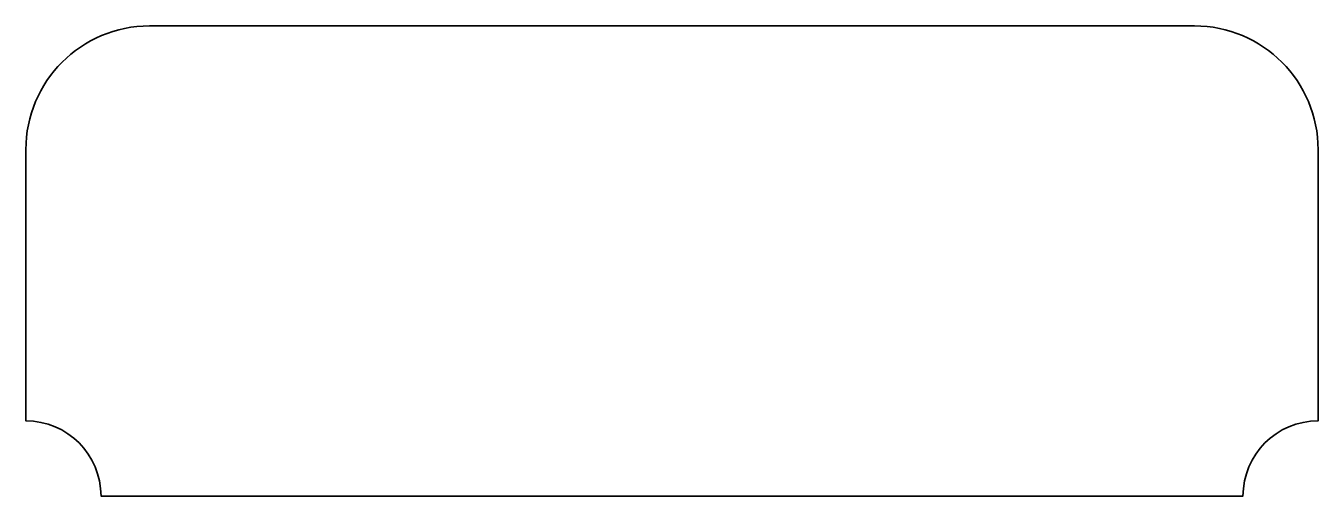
# Model space of a CAD drawing. Header units: millimetres. Extents: x 72 to 127, y -104.5 to -84.5.
import ezdxf

# ---------------------------------------------------------------- set-up
doc = ezdxf.new("R2010")
doc.units = ezdxf.units.MM
doc.header["$MEASUREMENT"] = 0
doc.layers.add('Capa 1', color=7, linetype='Continuous')

# ---------------------------------------------------------------- blocks, each defined once
blk = doc.blocks.new('block 2')
at = {"layer": 'Capa 1', "color": 250, "lineweight": 35, "true_color": 0x1c1c1b}
blk.add_open_spline([(121.758, -84.517), (121.758, -84.517), (77.292, -84.517), (77.292, -84.517), (74.383, -84.517), (72.025, -86.875), (72.025, -89.783), (72.025, -89.783), (72.025, -101.317), (72.025, -101.317), (73.792, -101.317), (75.225, -102.749), (75.225, -104.517), (75.225, -104.517), (123.825, -104.517), (123.825, -104.517), (123.825, -102.749), (125.258, -101.317), (127.025, -101.317), (127.025, -101.317), (127.025, -89.783), (127.025, -89.783), (127.025, -86.875), (124.667, -84.517), (121.758, -84.517)], degree=3, knots=[0, 0, 0, 0, 1, 1, 1, 2, 2, 2, 3, 3, 3, 4, 4, 4, 5, 5, 5, 6, 6, 6, 7, 7, 7, 8, 8, 8, 8], dxfattribs=at)

msp = doc.modelspace()

# ---------------------------------------------------------------- block references
at = {"layer": 'Capa 1'}
msp.add_blockref('block 2', (0, 0), dxfattribs=at)

doc.saveas('drawing.dxf')
